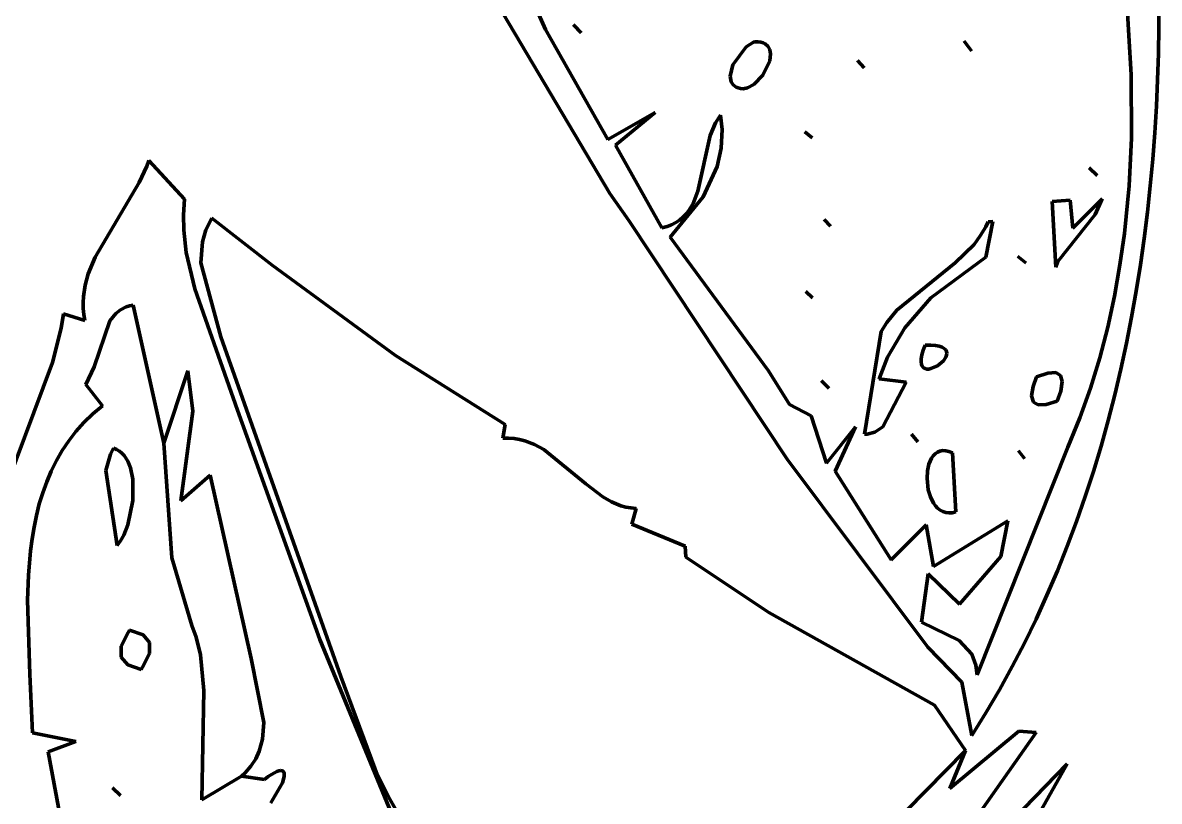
# Model space of a CAD drawing. Header units: millimetres. Extents: x 0 to 10.4, y 0 to 8.2.
# Drawn here: x 1.544 to 2.434, y 2.625 to 3.235 of the extents above; entities that cross this region are included whole.
import ezdxf

# ---------------------------------------------------------------- set-up
doc = ezdxf.new("R2010")
doc.units = ezdxf.units.MM
for name, color, linetype, lineweight in [('color#000000ff', 7, 'CONTINUOUS', 100), ('color#929292ff', 7, 'CONTINUOUS', 100), ('color#ffffffff', 7, 'CONTINUOUS', 100)]:
    doc.layers.add(name, color=color, linetype=linetype, lineweight=lineweight)

msp = doc.modelspace()

# ---------------------------------------------------------------- linework, layer by layer
at = {"layer": 'color#000000ff'}
for p, q in [((1.91716, 3.3106), (1.95304, 3.22924)), ((2.00333, 3.10091), (1.88548, 3.29943)), ((2.41171, 3.19393), (2.408, 3.25561)), ((2.43361, 3.25205), (2.43308, 3.21066)), ((1.95304, 3.22924), (2.00174, 3.14321)), ((2.28094, 3.22012), (2.28652, 3.21272)), ((2.28303, 3.21734), (2.28094, 3.22012)), ((2.28652, 3.21272), (2.28303, 3.21734)), ((2.43308, 3.21066), (2.4314, 3.16919)), ((2.41177, 3.14417), (2.41171, 3.19393)), ((2.4314, 3.16919), (2.43011, 3.14845)), ((2.00174, 3.14321), (2.03879, 3.16425)), ((2.03879, 3.16425), (2.00764, 3.13887)), ((2.08606, 3.15619), (2.0899, 3.16213)), ((2.0899, 3.16213), (2.09133, 3.15097)), ((2.08187, 3.14628), (2.08606, 3.15619)), ((2.09133, 3.15097), (2.09064, 3.13628)), ((2.07222, 3.10272), (2.08187, 3.14628)), ((2.40992, 3.10682), (2.41177, 3.14417)), ((2.43011, 3.14845), (2.42851, 3.12772)), ((2.00764, 3.13887), (2.04409, 3.07391)), ((2.09064, 3.13628), (2.08733, 3.12196)), ((1.6407, 3.12238), (1.6423, 3.12674)), ((1.6423, 3.12674), (1.67023, 3.09641)), ((2.42851, 3.12772), (2.42659, 3.10701)), ((1.63477, 3.10952), (1.6407, 3.12238)), ((2.08733, 3.12196), (2.07644, 3.0983)), ((1.60018, 3.05093), (1.63477, 3.10952)), ((2.4063, 3.06963), (2.40992, 3.10682)), ((2.42659, 3.10701), (2.42434, 3.08632)), ((2.01823, 3.07976), (2.00333, 3.10091)), ((2.07644, 3.0983), (2.05066, 3.06663)), ((2.06847, 3.09304), (2.07222, 3.10272)), ((1.67023, 3.09641), (1.66945, 3.08421)), ((2.06503, 3.08731), (2.06847, 3.09304)), ((2.34978, 3.09465), (2.3639, 3.09569)), ((2.35262, 3.0433), (2.34978, 3.09465)), ((2.3639, 3.09569), (2.36587, 3.07371)), ((2.36587, 3.07371), (2.38885, 3.09673)), ((2.38885, 3.09673), (2.38352, 3.08449)), ((1.66945, 3.08421), (1.66967, 3.07223)), ((1.68706, 3.07254), (1.69158, 3.08171)), ((1.69158, 3.08171), (1.73893, 3.04477)), ((2.14209, 2.89299), (2.01823, 3.07976)), ((2.05503, 3.0782), (2.05798, 3.08014)), ((2.05798, 3.08014), (2.06061, 3.08232)), ((2.06061, 3.08232), (2.06295, 3.08472)), ((2.06295, 3.08472), (2.06503, 3.08731)), ((2.38352, 3.08449), (2.3542, 3.04768)), ((2.42434, 3.08632), (2.42176, 3.06568)), ((1.66967, 3.07223), (1.67162, 3.05466)), ((1.68433, 3.06304), (1.68706, 3.07254)), ((2.04409, 3.07391), (2.04811, 3.07506)), ((2.04811, 3.07506), (2.05175, 3.0765)), ((2.05175, 3.0765), (2.05503, 3.0782)), ((1.68314, 3.04672), (1.68433, 3.06304)), ((2.05066, 3.06663), (2.12769, 2.96218)), ((2.40283, 3.04498), (2.4063, 3.06963)), ((2.42176, 3.06568), (2.41883, 3.04509)), ((1.67162, 3.05466), (1.6783, 3.02615)), ((1.5949, 3.03801), (1.60018, 3.05093)), ((1.6988, 2.98864), (1.68314, 3.04672)), ((1.73893, 3.04477), (1.83551, 2.97405)), ((2.3542, 3.04768), (2.35262, 3.0433)), ((2.39848, 3.0205), (2.40283, 3.04498)), ((2.41883, 3.04509), (2.41555, 3.02455)), ((1.59247, 3.0292), (1.5949, 3.03801)), ((1.59111, 3.0202), (1.59247, 3.0292)), ((1.59088, 3.01561), (1.59111, 3.0202)), ((1.6783, 3.02615), (1.71185, 2.93113)), ((2.39321, 2.99624), (2.39848, 3.0205)), ((2.41555, 3.02455), (2.41191, 3.00409)), ((1.59099, 3.01097), (1.59088, 3.01561)), ((1.59145, 3.00626), (1.59099, 3.01097)), ((1.62016, 3.00988), (1.61639, 3.00686)), ((1.62465, 3.01214), (1.62016, 3.00988)), ((1.62719, 3.01294), (1.62465, 3.01214)), ((1.62994, 3.01351), (1.62719, 3.01294)), ((1.654, 2.90549), (1.62994, 3.01351)), ((1.57374, 2.99551), (1.57547, 3.00662)), ((1.57547, 3.00662), (1.59228, 3.00148)), ((1.59228, 3.00148), (1.59145, 3.00626)), ((1.61185, 3.00112), (1.59947, 2.96516)), ((1.61639, 3.00686), (1.61185, 3.00112)), ((2.41191, 3.00409), (2.4079, 2.9837)), ((1.56689, 2.96848), (1.57374, 2.99551)), ((2.38697, 2.97224), (2.39321, 2.99624)), ((1.79274, 2.7226), (1.6988, 2.98864)), ((2.4079, 2.9837), (2.40351, 2.96341)), ((1.83551, 2.97405), (1.92135, 2.91991)), ((1.52355, 2.85314), (1.56689, 2.96848)), ((1.59947, 2.96516), (1.59309, 2.9513)), ((2.37974, 2.94854), (2.38697, 2.97224)), ((1.67282, 2.96212), (1.654, 2.90549)), ((1.67668, 2.93051), (1.67282, 2.96212)), ((2.12769, 2.96218), (2.14397, 2.93571)), ((2.40351, 2.96341), (2.39874, 2.94321)), ((1.59309, 2.9513), (1.60589, 2.93469)), ((2.37146, 2.92519), (2.37974, 2.94854)), ((2.39874, 2.94321), (2.39357, 2.92312)), ((1.59835, 2.92834), (1.59147, 2.92165)), ((1.60589, 2.93469), (1.59835, 2.92834)), ((1.66742, 2.8602), (1.67668, 2.93051)), ((1.71185, 2.93113), (1.77613, 2.75168)), ((2.14397, 2.93571), (2.16092, 2.92682)), ((1.59147, 2.92165), (1.58521, 2.91462)), ((1.92135, 2.91991), (1.91947, 2.90935)), ((2.16092, 2.92682), (2.17296, 2.88966)), ((2.3621, 2.90222), (2.37146, 2.92519)), ((2.39357, 2.92312), (2.388, 2.90316)), ((1.58521, 2.91462), (1.57954, 2.90729)), ((2.17296, 2.88966), (2.1957, 2.91827)), ((2.1957, 2.91827), (2.17973, 2.88342)), ((1.57954, 2.90729), (1.57445, 2.89966)), ((1.91947, 2.90935), (1.92402, 2.90938)), ((1.92402, 2.90938), (1.92839, 2.90902)), ((1.92839, 2.90902), (1.93261, 2.9083)), ((1.93261, 2.9083), (1.93668, 2.90726)), ((1.93668, 2.90726), (1.94442, 2.9043)), ((1.94442, 2.9043), (1.9517, 2.90035)), ((2.29108, 2.72409), (2.3621, 2.90222)), ((2.388, 2.90316), (2.38202, 2.88332)), ((1.57445, 2.89966), (1.56989, 2.89176)), ((1.9517, 2.90035), (1.98455, 2.87345)), ((2.25229, 2.74575), (2.14209, 2.89299)), ((2.25418, 2.89145), (2.25529, 2.89362)), ((2.25529, 2.89362), (2.25661, 2.89552)), ((2.25661, 2.89552), (2.25813, 2.8971)), ((2.25813, 2.8971), (2.25987, 2.89832)), ((2.25987, 2.89832), (2.26181, 2.89915)), ((2.26181, 2.89915), (2.26397, 2.89955)), ((2.26397, 2.89955), (2.26634, 2.89947)), ((2.26634, 2.89947), (2.26892, 2.89888)), ((2.26892, 2.89888), (2.27171, 2.89773)), ((2.27171, 2.89773), (2.27441, 2.8516)), ((1.56989, 2.89176), (1.56585, 2.8836)), ((2.25209, 2.8837), (2.25327, 2.88905)), ((2.25327, 2.88905), (2.25418, 2.89145)), ((1.5623, 2.87521), (1.5592, 2.86661)), ((1.56585, 2.8836), (1.5623, 2.87521)), ((1.69035, 2.88026), (1.66742, 2.8602)), ((1.72257, 2.73684), (1.69035, 2.88026)), ((2.17973, 2.88342), (2.22368, 2.81419)), ((2.25172, 2.87788), (2.25209, 2.8837)), ((2.25268, 2.86898), (2.25172, 2.87788)), ((2.38202, 2.88332), (2.37563, 2.86362)), ((1.5592, 2.86661), (1.55653, 2.85781)), ((1.98455, 2.87345), (1.99774, 2.86343)), ((2.25433, 2.86339), (2.25268, 2.86898)), ((1.55653, 2.85781), (1.55427, 2.84883)), ((1.99774, 2.86343), (2.00472, 2.85946)), ((2.00472, 2.85946), (2.01207, 2.85646)), ((2.25678, 2.85846), (2.25433, 2.86339)), ((2.2583, 2.85634), (2.25678, 2.85846)), ((2.37563, 2.86362), (2.3688, 2.84407)), ((1.55427, 2.84883), (1.55238, 2.83969)), ((2.01207, 2.85646), (2.01591, 2.85539)), ((2.01591, 2.85539), (2.01988, 2.85466)), ((2.01988, 2.85466), (2.024, 2.85427)), ((2.024, 2.85427), (2.02063, 2.84205)), ((2.26002, 2.85449), (2.2583, 2.85634)), ((2.26193, 2.85297), (2.26002, 2.85449)), ((2.26404, 2.85182), (2.26193, 2.85297)), ((2.26634, 2.85106), (2.26404, 2.85182)), ((2.26884, 2.85074), (2.26634, 2.85106)), ((2.27153, 2.85091), (2.26884, 2.85074)), ((2.27441, 2.8516), (2.27153, 2.85091)), ((1.55238, 2.83969), (1.55084, 2.83042)), ((2.02063, 2.84205), (2.0624, 2.8248)), ((2.22368, 2.81419), (2.25095, 2.84146)), ((2.25095, 2.84146), (2.25679, 2.80877)), ((2.25679, 2.80877), (2.31497, 2.84467)), ((2.31497, 2.84467), (2.30942, 2.81662)), ((2.3688, 2.84407), (2.36155, 2.82468)), ((1.55084, 2.83042), (1.54962, 2.82102)), ((2.0624, 2.8248), (2.06293, 2.81616)), ((2.36155, 2.82468), (2.35385, 2.80546)), ((1.54962, 2.82102), (1.54804, 2.80194)), ((2.06293, 2.81616), (2.12793, 2.77285)), ((2.30942, 2.81662), (2.27716, 2.77927)), ((2.35385, 2.80546), (2.34569, 2.78642)), ((1.54804, 2.80194), (1.54741, 2.7826)), ((2.25257, 2.80317), (2.24741, 2.76539)), ((2.27716, 2.77927), (2.25257, 2.80317)), ((2.34569, 2.78642), (2.33708, 2.76757)), ((1.54741, 2.7826), (1.54901, 2.72458)), ((2.12793, 2.77285), (2.25758, 2.70035)), ((2.24741, 2.76539), (2.27701, 2.75091)), ((2.33708, 2.76757), (2.328, 2.74891)), ((1.77613, 2.75168), (1.83412, 2.61102)), ((2.27701, 2.75091), (2.28676, 2.74011)), ((2.27912, 2.71836), (2.25229, 2.74575)), ((2.328, 2.74891), (2.31845, 2.73047)), ((1.73246, 2.68681), (1.72257, 2.73684)), ((2.28676, 2.74011), (2.29003, 2.73172)), ((1.54901, 2.72458), (1.55109, 2.67849)), ((2.29003, 2.73172), (2.29108, 2.72409)), ((2.31845, 2.73047), (2.30841, 2.71225)), ((1.8194, 2.65095), (1.79274, 2.7226)), ((2.28685, 2.6765), (2.27912, 2.71836)), ((2.30841, 2.71225), (2.29788, 2.69425)), ((2.25758, 2.70035), (2.2819, 2.66474)), ((2.29788, 2.69425), (2.28685, 2.6765)), ((1.73136, 2.67363), (1.73246, 2.68681)), ((1.55109, 2.67849), (1.58517, 2.67182)), ((1.58517, 2.67182), (1.5634, 2.66365)), ((1.72873, 2.66421), (1.73136, 2.67363)), ((1.5634, 2.66365), (1.58877, 2.52906)), ((1.72597, 2.65823), (1.72873, 2.66421)), ((2.2819, 2.66474), (2.1503, 2.5312)), ((1.71766, 2.64721), (1.7223, 2.65255)), ((1.7223, 2.65255), (1.72597, 2.65823)), ((1.71494, 2.64468), (1.71766, 2.64721)), ((1.73286, 2.64214), (1.71494, 2.64468)), ((1.73577, 2.64431), (1.73286, 2.64214)), ((1.73835, 2.64604), (1.73577, 2.64431)), ((1.7406, 2.64735), (1.73835, 2.64604)), ((1.74253, 2.64827), (1.7406, 2.64735)), ((1.74417, 2.64882), (1.74253, 2.64827)), ((1.74552, 2.64903), (1.74417, 2.64882)), ((1.74661, 2.64892), (1.74552, 2.64903)), ((1.74743, 2.64851), (1.74661, 2.64892)), ((1.74706, 2.6395), (1.7484, 2.64444)), ((1.748, 2.64784), (1.74743, 2.64851)), ((1.74835, 2.64692), (1.748, 2.64784)), ((1.7484, 2.64444), (1.74835, 2.64692)), ((1.82098, 2.64678), (1.8194, 2.65095)), ((1.83105, 2.62666), (1.82098, 2.64678)), ((1.73775, 2.62378), (1.74706, 2.6395)), ((1.86261, 2.57165), (1.83105, 2.62666))]:
    msp.add_line(p, q, dxfattribs=at)
at = {"layer": 'color#929292ff'}
for p, q in [((1.97484, 3.23299), (1.98097, 3.22674)), ((1.97566, 3.23215), (1.97484, 3.23299)), ((1.98097, 3.22674), (1.97566, 3.23215)), ((2.09973, 3.20155), (2.11015, 3.21586)), ((2.11015, 3.21586), (2.11571, 3.21935)), ((2.11571, 3.21935), (2.11706, 3.21977)), ((2.11706, 3.21977), (2.11946, 3.21971)), ((2.11946, 3.21971), (2.12156, 3.21941)), ((2.12156, 3.21941), (2.12338, 3.21887)), ((2.12338, 3.21887), (2.12493, 3.21812)), ((2.12493, 3.21812), (2.12727, 3.21607)), ((2.12727, 3.21607), (2.12866, 3.21337)), ((2.12866, 3.21337), (2.12918, 3.21019)), ((2.12855, 3.20482), (2.12323, 3.19367)), ((2.12918, 3.21019), (2.12855, 3.20482)), ((2.19724, 3.20507), (2.2025, 3.19918)), ((2.2025, 3.19918), (2.19724, 3.20507)), ((2.09758, 3.19287), (2.09973, 3.20155)), ((2.09831, 3.18843), (2.09758, 3.19287)), ((2.09982, 3.18604), (2.09831, 3.18843)), ((2.12323, 3.19367), (2.11606, 3.18625)), ((2.10225, 3.18425), (2.09982, 3.18604)), ((2.10385, 3.18361), (2.10225, 3.18425)), ((2.10571, 3.18317), (2.10385, 3.18361)), ((2.10785, 3.18294), (2.10571, 3.18317)), ((2.11117, 3.18363), (2.10785, 3.18294)), ((2.11606, 3.18625), (2.11117, 3.18363)), ((2.15604, 3.14921), (2.16187, 3.14461)), ((2.16187, 3.14461), (2.15604, 3.14921)), ((2.37867, 3.12101), (2.38496, 3.11501)), ((2.38496, 3.11501), (2.37867, 3.12101)), ((2.17108, 3.08067), (2.17614, 3.07535)), ((2.17614, 3.07535), (2.17108, 3.08067)), ((2.29348, 3.06764), (2.29769, 3.07482)), ((2.29769, 3.07482), (2.29949, 3.07867)), ((2.3034, 3.079), (2.29791, 3.05115)), ((2.29949, 3.07867), (2.3034, 3.079)), ((2.28853, 3.06106), (2.29348, 3.06764)), ((2.27375, 3.04662), (2.28853, 3.06106)), ((2.22801, 3.00955), (2.27375, 3.04662)), ((2.29791, 3.05115), (2.2548, 3.01922)), ((2.32291, 3.05167), (2.32904, 3.04665)), ((2.32904, 3.04665), (2.32291, 3.05167)), ((2.15672, 3.02424), (2.162, 3.01916)), ((2.162, 3.01916), (2.15672, 3.02424)), ((2.2548, 3.01922), (2.2343, 2.99575)), ((2.2202, 2.9999), (2.22801, 3.00955)), ((2.21585, 2.99273), (2.2202, 2.9999)), ((2.20264, 2.91236), (2.21585, 2.99273)), ((2.2343, 2.99575), (2.22076, 2.97272)), ((2.24874, 2.97813), (2.25029, 2.98228)), ((2.25029, 2.98228), (2.25465, 2.98226)), ((2.25465, 2.98226), (2.25828, 2.98195)), ((2.25828, 2.98195), (2.26122, 2.98138)), ((2.24719, 2.97157), (2.24772, 2.97457)), ((2.24772, 2.97457), (2.24874, 2.97813)), ((2.26122, 2.98138), (2.26352, 2.98058)), ((2.26352, 2.98058), (2.26523, 2.97959)), ((2.26523, 2.97959), (2.26639, 2.97843)), ((2.26639, 2.97843), (2.26705, 2.97714)), ((2.26706, 2.9743), (2.26651, 2.97282)), ((2.26705, 2.97714), (2.26726, 2.97576)), ((2.26726, 2.97576), (2.26706, 2.9743)), ((2.22076, 2.97272), (2.21425, 2.95585)), ((2.24709, 2.9691), (2.24719, 2.97157)), ((2.24739, 2.96712), (2.24709, 2.9691)), ((2.24804, 2.9656), (2.24739, 2.96712)), ((2.24898, 2.96451), (2.24804, 2.9656)), ((2.25018, 2.96381), (2.24898, 2.96451)), ((2.26, 2.96608), (2.2548, 2.96376)), ((2.26451, 2.96989), (2.26, 2.96608)), ((2.26651, 2.97282), (2.26451, 2.96989)), ((1.654, 2.90549), (1.67282, 2.96212)), ((1.67282, 2.96212), (1.67668, 2.93051)), ((2.21425, 2.95585), (2.23531, 2.95308)), ((2.25158, 2.96347), (2.25018, 2.96381)), ((2.25313, 2.96347), (2.25158, 2.96347)), ((2.2548, 2.96376), (2.25313, 2.96347)), ((2.33479, 2.94971), (2.33745, 2.9574)), ((2.33745, 2.9574), (2.34623, 2.96031)), ((2.34623, 2.96031), (2.35253, 2.96065)), ((2.35253, 2.96065), (2.35633, 2.9584)), ((2.35633, 2.9584), (2.35765, 2.95358)), ((2.16912, 2.95425), (2.17489, 2.94853)), ((2.17489, 2.94853), (2.16912, 2.95425)), ((2.23531, 2.95308), (2.21706, 2.91809)), ((2.33368, 2.94238), (2.33479, 2.94971)), ((2.35648, 2.94619), (2.35375, 2.93841)), ((2.35765, 2.95358), (2.35648, 2.94619)), ((2.33502, 2.93758), (2.33368, 2.94238)), ((2.33881, 2.93532), (2.33502, 2.93758)), ((2.35375, 2.93841), (2.34506, 2.9356)), ((1.67668, 2.93051), (1.66742, 2.8602)), ((2.34506, 2.9356), (2.33881, 2.93532)), ((2.20491, 2.91258), (2.20264, 2.91236)), ((2.21086, 2.91416), (2.20491, 2.91258)), ((2.21706, 2.91809), (2.21086, 2.91416)), ((2.23951, 2.91244), (2.24465, 2.90645)), ((2.24465, 2.90645), (2.23951, 2.91244)), ((1.66041, 2.81566), (1.654, 2.90549)), ((1.60866, 2.88407), (1.61221, 2.89677)), ((1.61221, 2.89677), (1.61471, 2.9016)), ((1.61471, 2.9016), (1.61708, 2.90057)), ((1.61708, 2.90057), (1.61923, 2.89923)), ((1.61923, 2.89923), (1.62116, 2.89762)), ((1.62116, 2.89762), (1.62289, 2.89574)), ((1.62289, 2.89574), (1.62575, 2.8913)), ((2.32328, 2.89947), (2.32805, 2.89337)), ((2.32805, 2.89337), (2.32328, 2.89947)), ((1.61748, 2.82536), (1.60866, 2.88407)), ((1.62575, 2.8913), (1.62787, 2.88608)), ((1.62787, 2.88608), (1.62974, 2.87713)), ((1.62974, 2.87713), (1.62984, 2.86062)), ((1.66742, 2.8602), (1.69035, 2.88026)), ((1.69035, 2.88026), (1.72257, 2.73684)), ((1.62984, 2.86062), (1.62591, 2.84138)), ((1.62591, 2.84138), (1.62269, 2.83329)), ((1.62269, 2.83329), (1.6202, 2.82885)), ((1.6202, 2.82885), (1.61748, 2.82536)), ((1.67588, 2.76261), (1.66041, 2.81566)), ((1.67927, 2.7535), (1.67588, 2.76261)), ((1.62063, 2.74642), (1.62604, 2.75724)), ((1.62604, 2.75724), (1.62725, 2.75898)), ((1.62725, 2.75898), (1.63774, 2.75537)), ((1.63774, 2.75537), (1.64294, 2.74933)), ((1.68278, 2.73968), (1.67927, 2.7535)), ((1.62052, 2.73797), (1.62063, 2.74642)), ((1.64294, 2.74933), (1.64284, 2.74085)), ((1.62573, 2.73189), (1.62052, 2.73797)), ((1.64284, 2.74085), (1.63744, 2.72994)), ((1.68545, 2.71164), (1.68278, 2.73968)), ((1.72257, 2.73684), (1.73246, 2.68681)), ((1.63624, 2.72819), (1.62573, 2.73189)), ((1.63744, 2.72994), (1.63624, 2.72819)), ((1.68376, 2.62627), (1.68545, 2.71164)), ((1.73246, 2.68681), (1.73136, 2.67363)), ((2.26967, 2.63496), (2.32358, 2.67984)), ((2.32358, 2.67984), (2.33726, 2.67889)), ((1.73136, 2.67363), (1.72873, 2.66421)), ((2.33726, 2.67889), (2.29375, 2.61729)), ((1.72873, 2.66421), (1.72597, 2.65823)), ((2.1503, 2.5312), (2.2819, 2.66474)), ((2.2819, 2.66474), (2.26967, 2.63496)), ((1.7223, 2.65255), (1.71766, 2.64721)), ((1.72597, 2.65823), (1.7223, 2.65255)), ((2.30756, 2.59904), (2.36161, 2.65434)), ((2.36161, 2.65434), (2.326, 2.59128)), ((1.71494, 2.64468), (1.68376, 2.62627)), ((1.71766, 2.64721), (1.71494, 2.64468)), ((1.61392, 2.63548), (1.62005, 2.62954)), ((1.62005, 2.62954), (1.61392, 2.63548))]:
    msp.add_line(p, q, dxfattribs=at)
at = {"layer": 'color#ffffffff'}
for p, q in [((1.95304, 3.22924), (1.91716, 3.3106)), ((1.88548, 3.29943), (2.00333, 3.10091)), ((2.408, 3.25561), (2.41171, 3.19393)), ((2.43308, 3.21066), (2.43361, 3.25205)), ((1.97484, 3.23299), (1.97566, 3.23215)), ((1.98097, 3.22674), (1.97484, 3.23299)), ((1.97566, 3.23215), (1.98097, 3.22674)), ((2.00174, 3.14321), (1.95304, 3.22924)), ((2.11015, 3.21586), (2.09973, 3.20155)), ((2.11571, 3.21935), (2.11015, 3.21586)), ((2.11706, 3.21977), (2.11571, 3.21935)), ((2.11946, 3.21971), (2.11706, 3.21977)), ((2.12156, 3.21941), (2.11946, 3.21971)), ((2.12338, 3.21887), (2.12156, 3.21941)), ((2.12493, 3.21812), (2.12338, 3.21887)), ((2.12727, 3.21607), (2.12493, 3.21812)), ((2.12866, 3.21337), (2.12727, 3.21607)), ((2.12918, 3.21019), (2.12866, 3.21337)), ((2.28094, 3.22012), (2.28303, 3.21734)), ((2.28652, 3.21272), (2.28094, 3.22012)), ((2.28303, 3.21734), (2.28652, 3.21272)), ((2.12323, 3.19367), (2.12855, 3.20482)), ((2.12855, 3.20482), (2.12918, 3.21019)), ((2.19724, 3.20507), (2.2025, 3.19918)), ((2.2025, 3.19918), (2.19724, 3.20507)), ((2.4314, 3.16919), (2.43308, 3.21066)), ((2.09973, 3.20155), (2.09758, 3.19287)), ((2.09758, 3.19287), (2.09831, 3.18843)), ((2.09831, 3.18843), (2.09982, 3.18604)), ((2.11606, 3.18625), (2.12323, 3.19367)), ((2.41171, 3.19393), (2.41177, 3.14417)), ((2.09982, 3.18604), (2.10225, 3.18425)), ((2.10225, 3.18425), (2.10385, 3.18361)), ((2.10385, 3.18361), (2.10571, 3.18317)), ((2.10571, 3.18317), (2.10785, 3.18294)), ((2.10785, 3.18294), (2.11117, 3.18363)), ((2.11117, 3.18363), (2.11606, 3.18625)), ((2.43011, 3.14845), (2.4314, 3.16919)), ((2.03879, 3.16425), (2.00174, 3.14321)), ((2.00764, 3.13887), (2.03879, 3.16425)), ((2.0899, 3.16213), (2.08606, 3.15619)), ((2.09133, 3.15097), (2.0899, 3.16213)), ((2.08606, 3.15619), (2.08187, 3.14628)), ((2.09064, 3.13628), (2.09133, 3.15097)), ((2.08187, 3.14628), (2.07222, 3.10272)), ((2.15604, 3.14921), (2.16187, 3.14461)), ((2.16187, 3.14461), (2.15604, 3.14921)), ((2.41177, 3.14417), (2.40992, 3.10682)), ((2.42851, 3.12772), (2.43011, 3.14845)), ((2.04409, 3.07391), (2.00764, 3.13887)), ((2.08733, 3.12196), (2.09064, 3.13628)), ((1.6423, 3.12674), (1.6407, 3.12238)), ((1.67023, 3.09641), (1.6423, 3.12674)), ((2.42659, 3.10701), (2.42851, 3.12772)), ((1.6407, 3.12238), (1.63477, 3.10952)), ((2.07644, 3.0983), (2.08733, 3.12196)), ((2.37867, 3.12101), (2.38496, 3.11501)), ((2.38496, 3.11501), (2.37867, 3.12101)), ((1.63477, 3.10952), (1.60018, 3.05093)), ((2.40992, 3.10682), (2.4063, 3.06963)), ((2.42434, 3.08632), (2.42659, 3.10701)), ((2.00333, 3.10091), (2.01823, 3.07976)), ((2.05066, 3.06663), (2.07644, 3.0983)), ((2.07222, 3.10272), (2.06847, 3.09304)), ((1.66945, 3.08421), (1.67023, 3.09641)), ((2.06847, 3.09304), (2.06503, 3.08731)), ((2.3639, 3.09569), (2.34978, 3.09465)), ((2.34978, 3.09465), (2.35262, 3.0433)), ((2.36587, 3.07371), (2.3639, 3.09569)), ((2.38885, 3.09673), (2.36587, 3.07371)), ((2.38352, 3.08449), (2.38885, 3.09673)), ((1.66967, 3.07223), (1.66945, 3.08421)), ((1.69158, 3.08171), (1.68706, 3.07254)), ((1.73893, 3.04477), (1.69158, 3.08171)), ((2.01823, 3.07976), (2.14209, 2.89299)), ((2.05798, 3.08014), (2.05503, 3.0782)), ((2.06061, 3.08232), (2.05798, 3.08014)), ((2.06295, 3.08472), (2.06061, 3.08232)), ((2.06503, 3.08731), (2.06295, 3.08472)), ((2.17108, 3.08067), (2.17614, 3.07535)), ((2.17614, 3.07535), (2.17108, 3.08067)), ((2.3542, 3.04768), (2.38352, 3.08449)), ((2.42176, 3.06568), (2.42434, 3.08632)), ((1.67162, 3.05466), (1.66967, 3.07223)), ((1.68706, 3.07254), (1.68433, 3.06304)), ((2.04811, 3.07506), (2.04409, 3.07391)), ((2.05175, 3.0765), (2.04811, 3.07506)), ((2.05503, 3.0782), (2.05175, 3.0765)), ((2.29769, 3.07482), (2.29348, 3.06764)), ((2.29949, 3.07867), (2.29769, 3.07482)), ((2.29791, 3.05115), (2.3034, 3.079)), ((2.3034, 3.079), (2.29949, 3.07867)), ((1.68433, 3.06304), (1.68314, 3.04672)), ((2.12769, 2.96218), (2.05066, 3.06663)), ((2.29348, 3.06764), (2.28853, 3.06106)), ((2.4063, 3.06963), (2.40283, 3.04498)), ((2.41883, 3.04509), (2.42176, 3.06568)), ((1.6783, 3.02615), (1.67162, 3.05466)), ((2.28853, 3.06106), (2.27375, 3.04662)), ((1.60018, 3.05093), (1.5949, 3.03801)), ((1.68314, 3.04672), (1.6988, 2.98864)), ((1.83551, 2.97405), (1.73893, 3.04477)), ((2.27375, 3.04662), (2.22801, 3.00955)), ((2.2548, 3.01922), (2.29791, 3.05115)), ((2.32291, 3.05167), (2.32904, 3.04665)), ((2.32904, 3.04665), (2.32291, 3.05167)), ((2.35262, 3.0433), (2.3542, 3.04768)), ((2.40283, 3.04498), (2.39848, 3.0205)), ((2.41555, 3.02455), (2.41883, 3.04509)), ((1.5949, 3.03801), (1.59247, 3.0292)), ((1.59247, 3.0292), (1.59111, 3.0202)), ((1.59111, 3.0202), (1.59088, 3.01561)), ((1.71185, 2.93113), (1.6783, 3.02615)), ((2.15672, 3.02424), (2.162, 3.01916)), ((2.162, 3.01916), (2.15672, 3.02424)), ((2.2343, 2.99575), (2.2548, 3.01922)), ((2.39848, 3.0205), (2.39321, 2.99624)), ((2.41191, 3.00409), (2.41555, 3.02455)), ((1.59088, 3.01561), (1.59099, 3.01097)), ((1.59099, 3.01097), (1.59145, 3.00626)), ((1.61639, 3.00686), (1.62016, 3.00988)), ((1.62016, 3.00988), (1.62465, 3.01214)), ((1.62465, 3.01214), (1.62719, 3.01294)), ((1.62719, 3.01294), (1.62994, 3.01351)), ((1.62994, 3.01351), (1.654, 2.90549)), ((2.22801, 3.00955), (2.2202, 2.9999)), ((1.57547, 3.00662), (1.57374, 2.99551)), ((1.59228, 3.00148), (1.57547, 3.00662)), ((1.59145, 3.00626), (1.59228, 3.00148)), ((1.59947, 2.96516), (1.61185, 3.00112)), ((1.61185, 3.00112), (1.61639, 3.00686)), ((2.2202, 2.9999), (2.21585, 2.99273)), ((2.4079, 2.9837), (2.41191, 3.00409)), ((1.57374, 2.99551), (1.56689, 2.96848)), ((2.21585, 2.99273), (2.20264, 2.91236)), ((2.22076, 2.97272), (2.2343, 2.99575)), ((2.39321, 2.99624), (2.38697, 2.97224)), ((1.6988, 2.98864), (1.79274, 2.7226)), ((2.25029, 2.98228), (2.24874, 2.97813)), ((2.25465, 2.98226), (2.25029, 2.98228)), ((2.25828, 2.98195), (2.25465, 2.98226)), ((2.26122, 2.98138), (2.25828, 2.98195)), ((2.40351, 2.96341), (2.4079, 2.9837)), ((1.92135, 2.91991), (1.83551, 2.97405)), ((2.24772, 2.97457), (2.24719, 2.97157)), ((2.24874, 2.97813), (2.24772, 2.97457)), ((2.26352, 2.98058), (2.26122, 2.98138)), ((2.26523, 2.97959), (2.26352, 2.98058)), ((2.26639, 2.97843), (2.26523, 2.97959)), ((2.26705, 2.97714), (2.26639, 2.97843)), ((2.26651, 2.97282), (2.26706, 2.9743)), ((2.26726, 2.97576), (2.26705, 2.97714)), ((2.26706, 2.9743), (2.26726, 2.97576)), ((1.56689, 2.96848), (1.52355, 2.85314)), ((1.59309, 2.9513), (1.59947, 2.96516)), ((2.21425, 2.95585), (2.22076, 2.97272)), ((2.24719, 2.97157), (2.24709, 2.9691)), ((2.24709, 2.9691), (2.24739, 2.96712)), ((2.24739, 2.96712), (2.24804, 2.9656)), ((2.24804, 2.9656), (2.24898, 2.96451)), ((2.24898, 2.96451), (2.25018, 2.96381)), ((2.2548, 2.96376), (2.26, 2.96608)), ((2.26, 2.96608), (2.26451, 2.96989)), ((2.26451, 2.96989), (2.26651, 2.97282)), ((2.38697, 2.97224), (2.37974, 2.94854)), ((2.14397, 2.93571), (2.12769, 2.96218)), ((2.23531, 2.95308), (2.21425, 2.95585)), ((2.25018, 2.96381), (2.25158, 2.96347)), ((2.25158, 2.96347), (2.25313, 2.96347)), ((2.25313, 2.96347), (2.2548, 2.96376)), ((2.33745, 2.9574), (2.33479, 2.94971)), ((2.34623, 2.96031), (2.33745, 2.9574)), ((2.35253, 2.96065), (2.34623, 2.96031)), ((2.35633, 2.9584), (2.35253, 2.96065)), ((2.35765, 2.95358), (2.35633, 2.9584)), ((2.39874, 2.94321), (2.40351, 2.96341)), ((1.60589, 2.93469), (1.59309, 2.9513)), ((2.16912, 2.95425), (2.17489, 2.94853)), ((2.17489, 2.94853), (2.16912, 2.95425)), ((2.21706, 2.91809), (2.23531, 2.95308)), ((2.33479, 2.94971), (2.33368, 2.94238)), ((2.35375, 2.93841), (2.35648, 2.94619)), ((2.35648, 2.94619), (2.35765, 2.95358)), ((2.37974, 2.94854), (2.37146, 2.92519)), ((2.33368, 2.94238), (2.33502, 2.93758)), ((2.33502, 2.93758), (2.33881, 2.93532)), ((2.34506, 2.9356), (2.35375, 2.93841)), ((2.39357, 2.92312), (2.39874, 2.94321)), ((1.59147, 2.92165), (1.59835, 2.92834)), ((1.59835, 2.92834), (1.60589, 2.93469)), ((1.77613, 2.75168), (1.71185, 2.93113)), ((2.16092, 2.92682), (2.14397, 2.93571)), ((2.33881, 2.93532), (2.34506, 2.9356)), ((1.58521, 2.91462), (1.59147, 2.92165)), ((1.91947, 2.90935), (1.92135, 2.91991)), ((2.17296, 2.88966), (2.16092, 2.92682)), ((2.37146, 2.92519), (2.3621, 2.90222)), ((2.388, 2.90316), (2.39357, 2.92312)), ((1.57954, 2.90729), (1.58521, 2.91462)), ((2.1957, 2.91827), (2.17296, 2.88966)), ((2.17973, 2.88342), (2.1957, 2.91827)), ((2.20264, 2.91236), (2.20491, 2.91258)), ((2.20491, 2.91258), (2.21086, 2.91416)), ((2.21086, 2.91416), (2.21706, 2.91809)), ((2.23951, 2.91244), (2.24465, 2.90645)), ((2.24465, 2.90645), (2.23951, 2.91244)), ((1.57445, 2.89966), (1.57954, 2.90729)), ((1.654, 2.90549), (1.66041, 2.81566)), ((1.92402, 2.90938), (1.91947, 2.90935)), ((1.92839, 2.90902), (1.92402, 2.90938)), ((1.93261, 2.9083), (1.92839, 2.90902)), ((1.93668, 2.90726), (1.93261, 2.9083)), ((1.94442, 2.9043), (1.93668, 2.90726)), ((1.9517, 2.90035), (1.94442, 2.9043)), ((2.3621, 2.90222), (2.29108, 2.72409)), ((2.38202, 2.88332), (2.388, 2.90316)), ((1.56989, 2.89176), (1.57445, 2.89966)), ((1.61221, 2.89677), (1.60866, 2.88407)), ((1.61471, 2.9016), (1.61221, 2.89677)), ((1.61708, 2.90057), (1.61471, 2.9016)), ((1.61923, 2.89923), (1.61708, 2.90057)), ((1.62116, 2.89762), (1.61923, 2.89923)), ((1.62289, 2.89574), (1.62116, 2.89762)), ((1.62575, 2.8913), (1.62289, 2.89574)), ((1.98455, 2.87345), (1.9517, 2.90035)), ((2.14209, 2.89299), (2.25229, 2.74575)), ((2.25529, 2.89362), (2.25418, 2.89145)), ((2.25661, 2.89552), (2.25529, 2.89362)), ((2.25813, 2.8971), (2.25661, 2.89552)), ((2.25987, 2.89832), (2.25813, 2.8971)), ((2.26181, 2.89915), (2.25987, 2.89832)), ((2.26397, 2.89955), (2.26181, 2.89915)), ((2.26634, 2.89947), (2.26397, 2.89955)), ((2.26892, 2.89888), (2.26634, 2.89947)), ((2.27171, 2.89773), (2.26892, 2.89888)), ((2.27441, 2.8516), (2.27171, 2.89773)), ((2.32328, 2.89947), (2.32805, 2.89337)), ((2.32805, 2.89337), (2.32328, 2.89947)), ((1.56585, 2.8836), (1.56989, 2.89176)), ((1.60866, 2.88407), (1.61748, 2.82536)), ((1.62787, 2.88608), (1.62575, 2.8913)), ((1.62974, 2.87713), (1.62787, 2.88608)), ((2.25327, 2.88905), (2.25209, 2.8837)), ((2.25418, 2.89145), (2.25327, 2.88905)), ((1.5592, 2.86661), (1.5623, 2.87521)), ((1.5623, 2.87521), (1.56585, 2.8836)), ((1.62984, 2.86062), (1.62974, 2.87713)), ((2.22368, 2.81419), (2.17973, 2.88342)), ((2.25209, 2.8837), (2.25172, 2.87788)), ((2.25172, 2.87788), (2.25268, 2.86898)), ((2.37563, 2.86362), (2.38202, 2.88332)), ((1.55653, 2.85781), (1.5592, 2.86661)), ((1.99774, 2.86343), (1.98455, 2.87345)), ((2.25268, 2.86898), (2.25433, 2.86339)), ((1.55427, 2.84883), (1.55653, 2.85781)), ((1.62591, 2.84138), (1.62984, 2.86062)), ((2.00472, 2.85946), (1.99774, 2.86343)), ((2.01207, 2.85646), (2.00472, 2.85946)), ((2.25433, 2.86339), (2.25678, 2.85846)), ((2.25678, 2.85846), (2.2583, 2.85634)), ((2.3688, 2.84407), (2.37563, 2.86362)), ((1.55238, 2.83969), (1.55427, 2.84883)), ((2.01591, 2.85539), (2.01207, 2.85646)), ((2.01988, 2.85466), (2.01591, 2.85539)), ((2.024, 2.85427), (2.01988, 2.85466)), ((2.02063, 2.84205), (2.024, 2.85427)), ((2.2583, 2.85634), (2.26002, 2.85449)), ((2.26002, 2.85449), (2.26193, 2.85297)), ((2.26193, 2.85297), (2.26404, 2.85182)), ((2.26404, 2.85182), (2.26634, 2.85106)), ((2.26634, 2.85106), (2.26884, 2.85074)), ((2.26884, 2.85074), (2.27153, 2.85091)), ((2.27153, 2.85091), (2.27441, 2.8516)), ((1.55084, 2.83042), (1.55238, 2.83969)), ((1.62269, 2.83329), (1.62591, 2.84138)), ((2.0624, 2.8248), (2.02063, 2.84205)), ((2.25095, 2.84146), (2.22368, 2.81419)), ((2.25679, 2.80877), (2.25095, 2.84146)), ((2.31497, 2.84467), (2.25679, 2.80877)), ((2.30942, 2.81662), (2.31497, 2.84467)), ((2.36155, 2.82468), (2.3688, 2.84407)), ((1.6202, 2.82885), (1.62269, 2.83329)), ((1.54962, 2.82102), (1.55084, 2.83042)), ((1.61748, 2.82536), (1.6202, 2.82885)), ((2.06293, 2.81616), (2.0624, 2.8248)), ((2.35385, 2.80546), (2.36155, 2.82468)), ((1.54804, 2.80194), (1.54962, 2.82102)), ((1.66041, 2.81566), (1.67588, 2.76261)), ((2.12793, 2.77285), (2.06293, 2.81616)), ((2.27716, 2.77927), (2.30942, 2.81662)), ((2.34569, 2.78642), (2.35385, 2.80546)), ((1.54741, 2.7826), (1.54804, 2.80194)), ((2.24741, 2.76539), (2.25257, 2.80317)), ((2.25257, 2.80317), (2.27716, 2.77927)), ((2.33708, 2.76757), (2.34569, 2.78642)), ((1.54901, 2.72458), (1.54741, 2.7826)), ((2.25758, 2.70035), (2.12793, 2.77285)), ((1.67588, 2.76261), (1.67927, 2.7535)), ((2.27701, 2.75091), (2.24741, 2.76539)), ((2.328, 2.74891), (2.33708, 2.76757)), ((1.62604, 2.75724), (1.62063, 2.74642)), ((1.62725, 2.75898), (1.62604, 2.75724)), ((1.63774, 2.75537), (1.62725, 2.75898)), ((1.64294, 2.74933), (1.63774, 2.75537)), ((1.67927, 2.7535), (1.68278, 2.73968)), ((1.83412, 2.61102), (1.77613, 2.75168)), ((2.28676, 2.74011), (2.27701, 2.75091)), ((1.62063, 2.74642), (1.62052, 2.73797)), ((1.64284, 2.74085), (1.64294, 2.74933)), ((2.25229, 2.74575), (2.27912, 2.71836)), ((2.31845, 2.73047), (2.328, 2.74891)), ((1.62052, 2.73797), (1.62573, 2.73189)), ((1.63744, 2.72994), (1.64284, 2.74085)), ((1.68278, 2.73968), (1.68545, 2.71164)), ((2.29003, 2.73172), (2.28676, 2.74011)), ((1.55109, 2.67849), (1.54901, 2.72458)), ((1.62573, 2.73189), (1.63624, 2.72819)), ((1.63624, 2.72819), (1.63744, 2.72994)), ((2.29108, 2.72409), (2.29003, 2.73172)), ((2.30841, 2.71225), (2.31845, 2.73047)), ((1.79274, 2.7226), (1.8194, 2.65095)), ((2.27912, 2.71836), (2.28685, 2.6765)), ((1.68545, 2.71164), (1.68376, 2.62627)), ((2.29788, 2.69425), (2.30841, 2.71225)), ((2.2819, 2.66474), (2.25758, 2.70035)), ((2.28685, 2.6765), (2.29788, 2.69425)), ((2.32358, 2.67984), (2.26967, 2.63496)), ((2.33726, 2.67889), (2.32358, 2.67984)), ((1.58517, 2.67182), (1.55109, 2.67849)), ((1.5634, 2.66365), (1.58517, 2.67182)), ((2.29375, 2.61729), (2.33726, 2.67889)), ((1.58877, 2.52906), (1.5634, 2.66365)), ((2.26967, 2.63496), (2.2819, 2.66474)), ((2.36161, 2.65434), (2.30756, 2.59904)), ((2.326, 2.59128), (2.36161, 2.65434)), ((1.68376, 2.62627), (1.71494, 2.64468)), ((1.71494, 2.64468), (1.73286, 2.64214)), ((1.73286, 2.64214), (1.73577, 2.64431)), ((1.73577, 2.64431), (1.73835, 2.64604)), ((1.73835, 2.64604), (1.7406, 2.64735)), ((1.7406, 2.64735), (1.74253, 2.64827)), ((1.74253, 2.64827), (1.74417, 2.64882)), ((1.74417, 2.64882), (1.74552, 2.64903)), ((1.74552, 2.64903), (1.74661, 2.64892)), ((1.74661, 2.64892), (1.74743, 2.64851)), ((1.7484, 2.64444), (1.74706, 2.6395)), ((1.74743, 2.64851), (1.748, 2.64784)), ((1.748, 2.64784), (1.74835, 2.64692)), ((1.74835, 2.64692), (1.7484, 2.64444)), ((1.8194, 2.65095), (1.82098, 2.64678)), ((1.82098, 2.64678), (1.83105, 2.62666)), ((1.61392, 2.63548), (1.62005, 2.62954)), ((1.62005, 2.62954), (1.61392, 2.63548)), ((1.74706, 2.6395), (1.73775, 2.62378)), ((1.83105, 2.62666), (1.86261, 2.57165))]:
    msp.add_line(p, q, dxfattribs=at)

doc.saveas('drawing.dxf')
